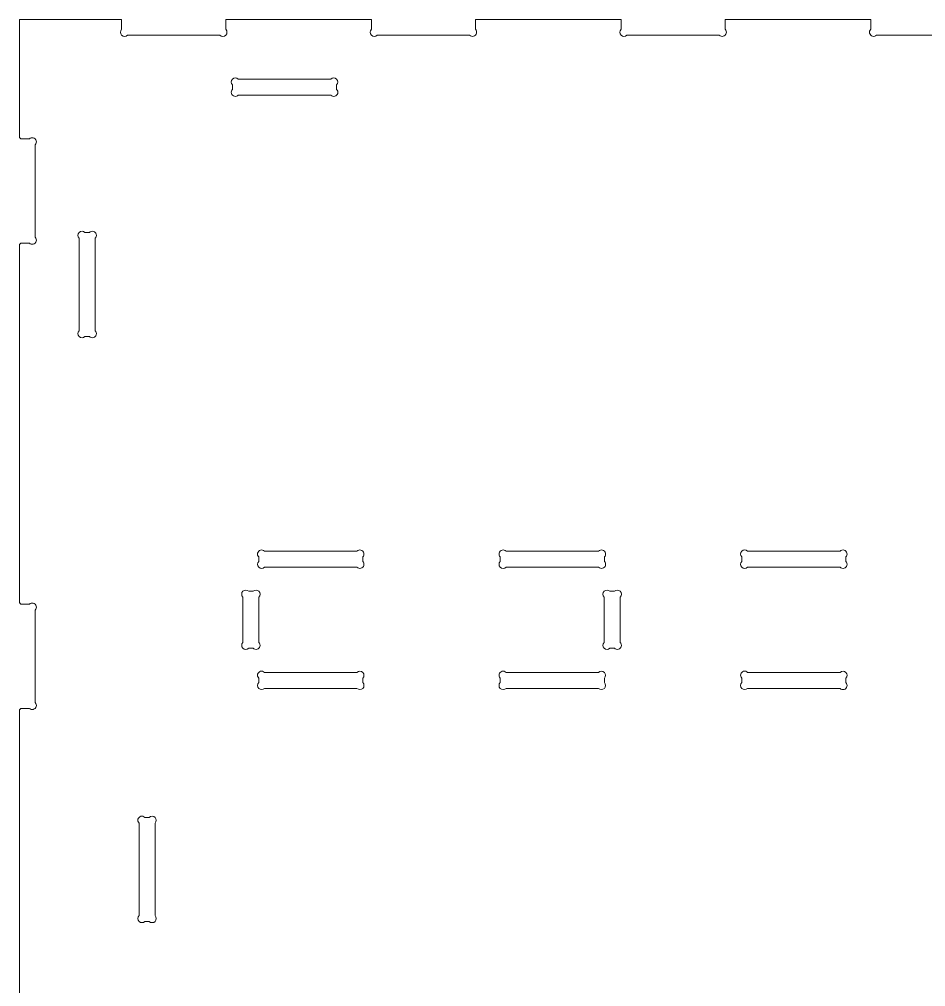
# Model space of a CAD drawing. Header units: millimetres. Extents: x 10 to 1464, y -737 to -10.
# Drawn here: x 764 to 1113.9, y -383.8 to -10.2 of the extents above; entities that cross this region are included whole.
import ezdxf

# ---------------------------------------------------------------- set-up
doc = ezdxf.new("R2010")
doc.units = ezdxf.units.MM
doc.layers.add('Cut', color=7, linetype='Continuous', lineweight=0)

msp = doc.modelspace()

# ---------------------------------------------------------------- linework, layer by layer
at = {"layer": 'Cut'}
msp.add_lwpolyline([(764.021274, -414.776865), (764.021274, -277.27714, -0.4142135624), (765.021272, -276.277142), (767.876198, -276.277142, 1), (770.121262, -274.032078), (770.121262, -238.322287, 1), (767.876198, -236.077223), (765.021272, -236.077223, -0.4142135624), (764.021274, -235.077225), (764.021274, -97.5775, -0.4142136851), (765.021272, -96.577502), (767.876198, -96.577502, 1), (770.121262, -94.332438), (770.121262, -58.622646, 1), (767.876198, -56.377582), (765.021272, -56.377582, -0.4142135624), (764.021274, -55.377584), (764.021274, -10.177675), (803.521195, -10.177675), (803.521195, -14.032598, 1), (805.766259, -16.277662), (841.476051, -16.277662, 1), (843.721115, -14.032598), (843.721115, -10.177675), (899.921002, -10.177675), (899.921002, -14.032598, 1), (902.166066, -16.277662), (937.875858, -16.277662, 1), (940.120922, -14.032598), (940.120922, -10.177675), (996.320809, -10.177675), (996.320809, -14.032598, 1), (998.565873, -16.277662), (1034.275665, -16.277662, 1), (1036.520729, -14.032598), (1036.520729, -10.177675), (1092.720617, -10.177675), (1092.720617, -14.032598, 1), (1094.965681, -16.277662), (1130.675472, -16.277662, 1)], format="xyb", dxfattribs=at)
for points in [[(884.275965, -39.477616, 1), (886.521029, -37.232552), (886.521029, -35.522692, 1), (884.275965, -33.277628), (848.566173, -33.277628, 1), (846.321109, -35.522692), (846.321109, -37.232552, 1), (848.566173, -39.477616)], [(787.121228, -130.432366, 1), (789.366292, -132.67743), (791.076151, -132.67743, 1), (793.321215, -130.432366), (793.321215, -94.722574, 1), (791.076151, -92.47751), (789.366292, -92.47751, 1), (787.121228, -94.722574)], [(894.375945, -221.777251, 1), (896.621009, -219.532187), (896.621009, -217.822328, 1), (894.375945, -215.577264), (858.666153, -215.577264, 1), (856.421089, -217.822328), (856.421089, -219.532187, 1), (858.666153, -221.777251)], [(987.642425, -221.777251, 1), (989.887489, -219.532187), (989.887489, -217.822328, 1), (987.642425, -215.577264), (951.932633, -215.577264, 1), (949.687569, -217.822328), (949.687569, -219.532187, 1), (951.932633, -221.777251)], [(1080.908905, -221.777251, 1), (1083.153969, -219.532187), (1083.153969, -217.822328, 1), (1080.908905, -215.577264), (1045.199114, -215.577264, 1), (1042.95405, -217.822328), (1042.95405, -219.532187, 1), (1045.199114, -221.777251)], [(850.321101, -250.832125, 1), (852.566165, -253.077189), (854.276025, -253.077189, 1), (856.521089, -250.832125), (856.521089, -233.322297, 1), (854.276025, -231.077233), (852.566165, -231.077233, 1), (850.321101, -233.322297)], [(989.820822, -250.832125, 1), (992.065886, -253.077189), (993.775746, -253.077189, 1), (996.02081, -250.832125), (996.02081, -233.322297, 1), (993.775746, -231.077233), (992.065886, -231.077233, 1), (989.820822, -233.322297)], [(894.375945, -268.577158, 1), (896.621009, -266.332094), (896.621009, -264.622234, 1), (894.375945, -262.37717), (858.666153, -262.37717, 1), (856.421089, -264.622234), (856.421089, -266.332094, 1), (858.666153, -268.577158)], [(987.642425, -268.577158, 1), (989.887489, -266.332094), (989.887489, -264.622234, 1), (987.642425, -262.37717), (951.932633, -262.37717, 1), (949.687569, -264.622234), (949.687569, -266.332094, 1), (951.932633, -268.577158)], [(1080.908905, -268.577158, 1), (1083.153969, -266.332094), (1083.153969, -264.622234, 1), (1080.908905, -262.37717), (1045.199114, -262.37717, 1), (1042.95405, -264.622234), (1042.95405, -266.332094, 1), (1045.199114, -268.577158)], [(810.221182, -356.331914, 1), (812.466246, -358.576978), (814.176105, -358.576978, 1), (816.421169, -356.331914), (816.421169, -320.622122, 1), (814.176105, -318.377058), (812.466246, -318.377058, 1), (810.221182, -320.622122)]]:
    msp.add_lwpolyline(points, format="xyb", close=True, dxfattribs=at)

doc.saveas('drawing.dxf')
